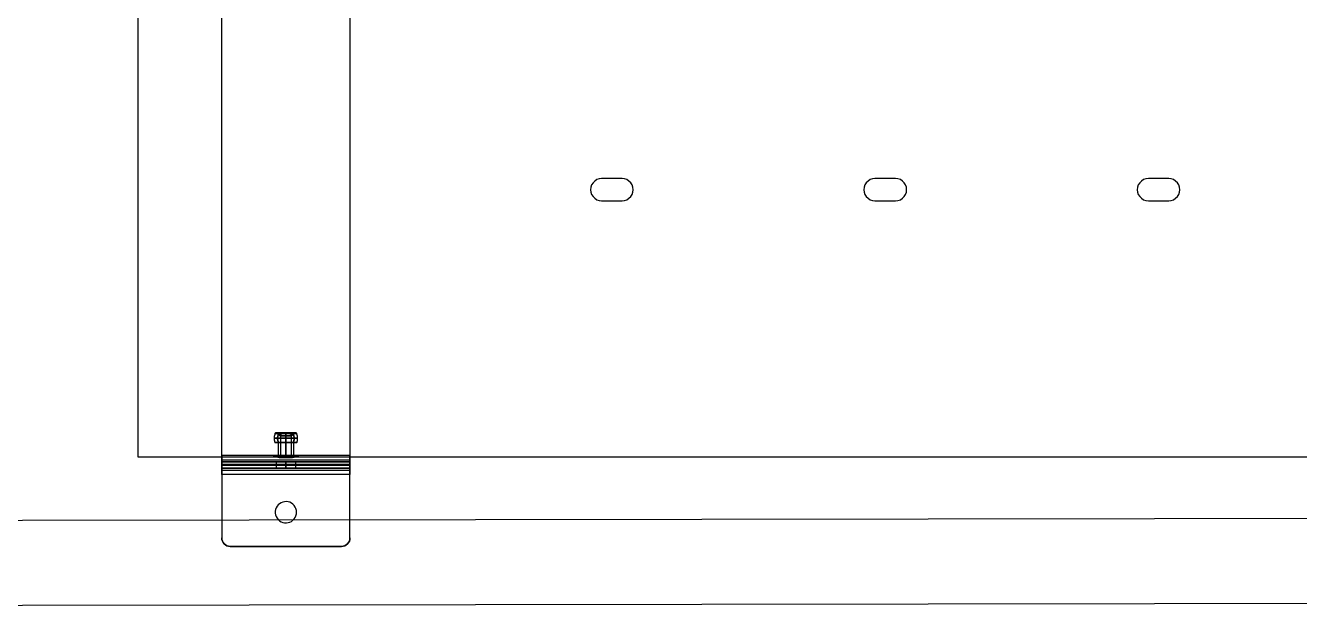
# Model space of a CAD drawing. Header units: millimetres. Extents: x 151130 to 215929, y 2134 to 34533.
# Drawn here: x 153739.4 to 154037.4, y 32322.3 to 32458.7 of the extents above; entities that cross this region are included whole.
import ezdxf

# ---------------------------------------------------------------- set-up
doc = ezdxf.new("R2010")
doc.units = ezdxf.units.MM
doc.layers.add('MUEBLES', color=8, linetype='Continuous')
doc.layers.add('OH!-Furniture', color=7, linetype='Continuous')

# ---------------------------------------------------------------- blocks, each defined once
blk = doc.blocks.new('GANCHO C DOBLE-flat-4')
at = {"layer": 'OH!-Furniture', "color": 2, "flags": 128}
for points in [[(-96.05, 482.1), (-96.05, 726.5), (-66.06, 726.5), (-66.06, 482.1), (-96.05, 482.1)], [(-66.06, 482.1), (-96.05, 482.1), (-96.05, 726.5), (-66.06, 726.5)], [(-83.54, 487.26), (-83.53, 487.27), (-83.52, 487.29), (-83.51, 487.3), (-83.5, 487.32), (-83.49, 487.33), (-83.47, 487.35), (-83.46, 487.36), (-83.44, 487.37), (-83.42, 487.38), (-83.41, 487.38), (-83.39, 487.39), (-83.37, 487.4), (-83.35, 487.4), (-83.33, 487.4), (-83.31, 487.4), (-83.29, 487.4), (-83.27, 487.4), (-83.25, 487.39), (-83.24, 487.39), (-83.22, 487.38), (-83.2, 487.37), (-83.18, 487.36), (-83.17, 487.35), (-83.15, 487.34), (-83.14, 487.33), (-83.13, 487.31), (-83.14, 487.33), (-83.15, 487.34), (-83.17, 487.35), (-83.18, 487.36), (-83.2, 487.37), (-83.22, 487.38), (-83.24, 487.39), (-83.25, 487.39), (-83.27, 487.4), (-83.29, 487.4), (-83.31, 487.4), (-83.33, 487.4), (-83.35, 487.4), (-83.37, 487.4), (-83.39, 487.39), (-83.41, 487.38), (-83.42, 487.38), (-83.44, 487.37), (-83.46, 487.36), (-83.47, 487.35), (-83.49, 487.33), (-83.5, 487.32), (-83.51, 487.3), (-83.52, 487.29), (-83.53, 487.27)], [(-82.71, 485.11), (-82.74, 485.16), (-82.76, 485.2), (-82.79, 485.25), (-82.81, 485.3), (-82.83, 485.35), (-82.85, 485.39), (-82.87, 485.44), (-82.89, 485.49), (-82.9, 485.54), (-82.92, 485.6), (-82.93, 485.65), (-82.94, 485.7), (-82.95, 485.75), (-82.96, 485.8), (-82.97, 485.85), (-82.98, 485.91), (-82.98, 485.96), (-82.98, 486.01), (-82.99, 486.06), (-82.99, 486.12), (-82.98, 486.17), (-82.98, 486.22), (-82.98, 486.28), (-82.97, 486.33), (-82.97, 486.38), (-82.96, 486.43), (-82.95, 486.49), (-82.94, 486.54), (-82.93, 486.59), (-82.91, 486.64), (-82.9, 486.69), (-82.88, 486.74), (-82.86, 486.79), (-82.84, 486.84), (-82.82, 486.89), (-82.8, 486.94), (-82.78, 486.98), (-82.75, 487.03), (-82.73, 487.08), (-82.7, 487.12), (-82.67, 487.17), (-82.64, 487.21), (-82.61, 487.26), (-82.64, 487.21), (-82.67, 487.17), (-82.7, 487.12), (-82.73, 487.08), (-82.75, 487.03), (-82.78, 486.98), (-82.8, 486.94), (-82.82, 486.89), (-82.84, 486.84), (-82.86, 486.79), (-82.88, 486.74), (-82.9, 486.69), (-82.91, 486.64), (-82.93, 486.59), (-82.94, 486.54), (-82.95, 486.49), (-82.96, 486.43), (-82.97, 486.38), (-82.97, 486.33), (-82.98, 486.28), (-82.98, 486.22), (-82.98, 486.17), (-82.99, 486.12), (-82.99, 486.06), (-82.98, 486.01), (-82.98, 485.96), (-82.98, 485.91), (-82.97, 485.85), (-82.96, 485.8), (-82.95, 485.75), (-82.94, 485.7), (-82.93, 485.65), (-82.92, 485.6), (-82.9, 485.54), (-82.89, 485.49), (-82.87, 485.44), (-82.85, 485.39), (-82.83, 485.35), (-82.81, 485.3), (-82.79, 485.25), (-82.76, 485.2), (-82.74, 485.16)], [(-81.04, 487.31), (-81.04, 487.24), (-81.04, 487.16), (-81.04, 487.08), (-81.04, 487.01), (-81.04, 486.95), (-81.04, 486.88), (-81.04, 486.82), (-81.04, 486.76), (-81.04, 486.71), (-81.04, 486.66), (-81.04, 486.71), (-81.04, 486.76), (-81.04, 486.82), (-81.04, 486.88), (-81.04, 486.95), (-81.04, 487.01), (-81.04, 487.08), (-81.04, 487.16), (-81.04, 487.24)], [(-81.04, 481.59), (-81.04, 486.66)], [(-79.47, 487.26), (-79.44, 487.21), (-79.41, 487.17), (-79.39, 487.12), (-79.36, 487.08), (-79.33, 487.03), (-79.31, 486.98), (-79.29, 486.94), (-79.26, 486.89), (-79.24, 486.84), (-79.22, 486.79), (-79.21, 486.74), (-79.19, 486.69), (-79.17, 486.64), (-79.16, 486.59), (-79.15, 486.54), (-79.14, 486.49), (-79.13, 486.43), (-79.12, 486.38), (-79.11, 486.33), (-79.11, 486.28), (-79.1, 486.22), (-79.1, 486.17), (-79.1, 486.12), (-79.1, 486.06), (-79.1, 486.01), (-79.11, 485.96), (-79.11, 485.91), (-79.12, 485.85), (-79.13, 485.8), (-79.13, 485.75), (-79.14, 485.7), (-79.16, 485.65), (-79.17, 485.6), (-79.18, 485.54), (-79.2, 485.49), (-79.22, 485.44), (-79.24, 485.39), (-79.26, 485.35), (-79.28, 485.3), (-79.3, 485.25), (-79.33, 485.2), (-79.35, 485.16), (-79.38, 485.11), (-79.35, 485.16), (-79.33, 485.2), (-79.3, 485.25), (-79.28, 485.3), (-79.26, 485.35), (-79.24, 485.39), (-79.22, 485.44), (-79.2, 485.49), (-79.18, 485.54), (-79.17, 485.6), (-79.16, 485.65), (-79.14, 485.7), (-79.13, 485.75), (-79.13, 485.8), (-79.12, 485.85), (-79.11, 485.91), (-79.11, 485.96), (-79.1, 486.01), (-79.1, 486.06), (-79.1, 486.12), (-79.1, 486.17), (-79.1, 486.22), (-79.11, 486.28), (-79.11, 486.33), (-79.12, 486.38), (-79.13, 486.43), (-79.14, 486.49), (-79.15, 486.54), (-79.16, 486.59), (-79.17, 486.64), (-79.19, 486.69), (-79.21, 486.74), (-79.22, 486.79), (-79.24, 486.84), (-79.26, 486.89), (-79.29, 486.94), (-79.31, 486.98), (-79.33, 487.03), (-79.36, 487.08), (-79.39, 487.12), (-79.41, 487.17), (-79.44, 487.21)], [(-78.96, 487.31), (-78.95, 487.33), (-78.93, 487.34), (-78.92, 487.35), (-78.9, 487.36), (-78.89, 487.37), (-78.87, 487.38), (-78.85, 487.39), (-78.83, 487.39), (-78.81, 487.4), (-78.79, 487.4), (-78.78, 487.4), (-78.76, 487.4), (-78.74, 487.4), (-78.72, 487.4), (-78.7, 487.39), (-78.68, 487.38), (-78.66, 487.38), (-78.65, 487.37), (-78.63, 487.36), (-78.62, 487.35), (-78.6, 487.33), (-78.59, 487.32), (-78.58, 487.3), (-78.56, 487.29), (-78.55, 487.27), (-78.55, 487.26), (-78.55, 487.27), (-78.56, 487.29), (-78.58, 487.3), (-78.59, 487.32), (-78.6, 487.33), (-78.62, 487.35), (-78.63, 487.36), (-78.65, 487.37), (-78.66, 487.38), (-78.68, 487.38), (-78.7, 487.39), (-78.72, 487.4), (-78.74, 487.4), (-78.76, 487.4), (-78.78, 487.4), (-78.79, 487.4), (-78.81, 487.4), (-78.83, 487.39), (-78.85, 487.39), (-78.87, 487.38), (-78.89, 487.37), (-78.9, 487.36), (-78.92, 487.35), (-78.93, 487.34), (-78.95, 487.33)], [(-66.06, 480.6), (-96.05, 480.6)], [(-81.04, 482.03), (-81.04, 482.11)], [(-81.04, 479.1), (-81.04, 480.6)], [(-66.06, 479.1), (-96.05, 479.1)], [(-78.8, 479.1), (-78.91, 479.1), (-79.24, 479.1), (-79.74, 479.1), (-80.35, 479.1), (-81.04, 479.1), (-81.76, 479.1), (-82.37, 479.1), (-82.87, 479.1), (-83.21, 479.1), (-83.32, 479.1), (-83.21, 479.1), (-82.87, 479.1), (-82.37, 479.1), (-81.76, 479.1), (-81.04, 479.1), (-80.35, 479.1), (-79.74, 479.1), (-79.24, 479.1), (-78.91, 479.1), (-78.8, 479.1)], [(-78.55, 468.81), (-78.57, 469.23), (-78.69, 469.65), (-78.85, 470.03), (-79.1, 470.39), (-79.41, 470.7), (-79.74, 470.95), (-80.1, 471.14), (-80.52, 471.25), (-80.93, 471.31), (-81.35, 471.28), (-81.76, 471.2), (-82.18, 471.03), (-82.54, 470.81), (-82.85, 470.53), (-83.12, 470.2), (-83.32, 469.84), (-83.46, 469.45), (-83.54, 469.04), (-83.54, 468.59), (-83.46, 468.18), (-83.32, 467.79), (-83.12, 467.43), (-82.85, 467.09), (-82.54, 466.82), (-82.18, 466.59), (-81.76, 466.43), (-81.35, 466.34), (-80.93, 466.32), (-80.52, 466.37), (-80.1, 466.48), (-79.74, 466.68), (-79.41, 466.93), (-79.1, 467.23), (-78.85, 467.59), (-78.69, 467.98), (-78.57, 468.4), (-78.55, 468.81)], [(-78.55, 468.81), (-78.57, 469.23), (-78.69, 469.65), (-78.85, 470.03), (-79.1, 470.39), (-79.41, 470.7), (-79.74, 470.95), (-80.1, 471.14), (-80.52, 471.25), (-80.93, 471.31), (-81.35, 471.28), (-81.76, 471.2), (-82.18, 471.03), (-82.54, 470.81), (-82.85, 470.53), (-83.12, 470.2), (-83.32, 469.84), (-83.46, 469.45), (-83.54, 469.04), (-83.54, 468.59), (-83.46, 468.18), (-83.32, 467.79), (-83.12, 467.43), (-82.85, 467.09), (-82.54, 466.82), (-82.18, 466.59), (-81.76, 466.43), (-81.35, 466.34), (-80.93, 466.32), (-80.52, 466.37), (-80.1, 466.48), (-79.74, 466.68), (-79.41, 466.93), (-79.1, 467.23), (-78.85, 467.59), (-78.69, 467.98), (-78.57, 468.4), (-78.55, 468.81)], [(-94.05, 460.82), (-94.44, 460.85), (-94.83, 460.96), (-95.16, 461.16), (-95.47, 461.41), (-95.72, 461.71), (-95.91, 462.05), (-96.02, 462.43), (-96.05, 462.82), (-96.02, 462.43), (-95.91, 462.05), (-95.72, 461.71), (-95.47, 461.41), (-95.16, 461.16), (-94.83, 460.96), (-94.44, 460.85)], [(-66.06, 462.82), (-66.09, 462.43), (-66.2, 462.05), (-66.4, 461.71), (-66.65, 461.41), (-66.95, 461.16), (-67.28, 460.96), (-67.67, 460.85), (-68.06, 460.82), (-67.67, 460.85), (-67.28, 460.96), (-66.95, 461.16), (-66.65, 461.41), (-66.4, 461.71), (-66.2, 462.05), (-66.09, 462.43)], [(-94.05, 460.8), (-68.06, 460.8)]]:
    blk.add_lwpolyline(points, close=True, dxfattribs=at)
for points in [[(-78.3, 486.11), (-78.3, 486.11), (-78.32, 486.11), (-78.33, 486.11), (-78.35, 486.11), (-78.38, 486.11), (-78.4, 486.11), (-78.44, 486.11), (-78.47, 486.11), (-78.52, 486.11), (-78.56, 486.11), (-78.61, 486.11), (-78.66, 486.11), (-78.72, 486.11), (-78.78, 486.11), (-78.85, 486.11), (-78.91, 486.11), (-78.99, 486.11), (-79.06, 486.11), (-79.14, 486.11), (-79.22, 486.11), (-79.31, 486.11), (-79.39, 486.11), (-79.48, 486.11), (-79.57, 486.11), (-79.67, 486.11), (-79.77, 486.11), (-79.87, 486.11), (-79.97, 486.11), (-80.07, 486.11), (-80.17, 486.11), (-80.28, 486.11), (-80.39, 486.11), (-80.49, 486.11), (-80.6, 486.11), (-80.71, 486.11), (-80.82, 486.11), (-80.93, 486.11), (-81.04, 486.11), (-81.04, 486.22), (-81.04, 486.32), (-81.04, 486.43), (-81.04, 486.54), (-81.04, 486.64), (-81.04, 486.75), (-81.04, 486.85), (-81.04, 486.96), (-81.04, 487.06), (-81.04, 487.16), (-81.04, 487.26), (-81.04, 487.16), (-81.04, 487.06), (-81.04, 486.96), (-81.04, 486.85), (-81.04, 486.75), (-81.04, 486.64), (-81.04, 486.54), (-81.04, 486.43), (-81.04, 486.32), (-81.04, 486.22), (-81.04, 486.11), (-81.15, 486.11), (-81.26, 486.11), (-81.37, 486.11), (-81.48, 486.11), (-81.59, 486.11), (-81.7, 486.11), (-81.81, 486.11), (-81.91, 486.11), (-82.02, 486.11), (-82.12, 486.11), (-82.22, 486.11), (-82.32, 486.11), (-82.42, 486.11), (-82.51, 486.11), (-82.6, 486.11), (-82.69, 486.11), (-82.78, 486.11), (-82.87, 486.11), (-82.95, 486.11), (-83.03, 486.11), (-83.1, 486.11), (-83.17, 486.11), (-83.24, 486.11), (-83.31, 486.11), (-83.37, 486.11), (-83.42, 486.11), (-83.48, 486.11), (-83.53, 486.11), (-83.57, 486.11), (-83.61, 486.11), (-83.65, 486.11), (-83.68, 486.11), (-83.71, 486.11), (-83.74, 486.11), (-83.76, 486.11), (-83.77, 486.11), (-83.78, 486.11), (-83.79, 486.11), (-83.79, 486.11)], [(-83.54, 487.26), (-83.57, 487.2), (-83.59, 487.14), (-83.61, 487.08), (-83.64, 487.02), (-83.66, 486.96), (-83.67, 486.9), (-83.69, 486.84), (-83.71, 486.78), (-83.72, 486.72), (-83.74, 486.66), (-83.75, 486.6), (-83.76, 486.53), (-83.77, 486.47), (-83.77, 486.41), (-83.78, 486.35), (-83.79, 486.28), (-83.79, 486.22), (-83.79, 486.16), (-83.79, 486.09), (-83.79, 486.03), (-83.79, 485.97), (-83.78, 485.91), (-83.78, 485.84), (-83.77, 485.78), (-83.76, 485.72), (-83.75, 485.66), (-83.74, 485.59), (-83.73, 485.53), (-83.72, 485.47), (-83.7, 485.41), (-83.68, 485.35), (-83.67, 485.29), (-83.65, 485.23), (-83.63, 485.17), (-83.6, 485.11)], [(-83.79, 486.11), (-83.78, 486.11), (-83.77, 486.11), (-83.76, 486.11), (-83.74, 486.11), (-83.71, 486.11), (-83.68, 486.11), (-83.65, 486.11), (-83.61, 486.11), (-83.57, 486.11), (-83.53, 486.11), (-83.48, 486.11), (-83.42, 486.11), (-83.37, 486.11), (-83.31, 486.11), (-83.24, 486.11), (-83.17, 486.11), (-83.1, 486.11), (-83.03, 486.11), (-82.95, 486.11), (-82.87, 486.11), (-82.78, 486.11), (-82.69, 486.11), (-82.6, 486.11), (-82.51, 486.11), (-82.42, 486.11), (-82.32, 486.11), (-82.22, 486.11), (-82.12, 486.11), (-82.02, 486.11), (-81.91, 486.11), (-81.81, 486.11), (-81.7, 486.11), (-81.59, 486.11), (-81.48, 486.11), (-81.37, 486.11), (-81.26, 486.11), (-81.15, 486.11), (-81.04, 486.11), (-81.04, 486), (-81.04, 485.88), (-81.04, 485.77), (-81.04, 485.66), (-81.04, 485.55), (-81.04, 485.43), (-81.04, 485.32), (-81.04, 485.22), (-81.04, 485.11), (-81.04, 482.11), (-81.04, 485.11)], [(-83.6, 485.11), (-83.59, 485.11), (-83.58, 485.11), (-83.57, 485.11), (-83.55, 485.11), (-83.52, 485.11), (-83.5, 485.11), (-83.46, 485.11), (-83.43, 485.11), (-83.39, 485.11), (-83.34, 485.11), (-83.3, 485.11), (-83.24, 485.11), (-83.19, 485.11), (-83.13, 485.11), (-83.06, 485.11), (-83, 485.11), (-82.93, 485.11), (-82.85, 485.11), (-82.78, 485.11), (-82.7, 485.11), (-82.62, 485.11), (-82.53, 485.11), (-82.44, 485.11), (-82.35, 485.11), (-82.26, 485.11), (-82.17, 485.11), (-82.07, 485.11), (-81.97, 485.11), (-81.87, 485.11), (-81.77, 485.11), (-81.67, 485.11), (-81.57, 485.11), (-81.46, 485.11), (-81.36, 485.11), (-81.26, 485.11), (-81.15, 485.11), (-81.04, 485.11), (-80.94, 485.11), (-80.83, 485.11), (-80.73, 485.11), (-80.62, 485.11), (-80.52, 485.11), (-80.42, 485.11), (-80.31, 485.11), (-80.21, 485.11), (-80.11, 485.11), (-80.02, 485.11), (-79.92, 485.11), (-79.83, 485.11), (-79.73, 485.11), (-79.64, 485.11), (-79.56, 485.11), (-79.47, 485.11), (-79.39, 485.11), (-79.31, 485.11), (-79.23, 485.11), (-79.16, 485.11), (-79.09, 485.11), (-79.02, 485.11), (-78.96, 485.11), (-78.9, 485.11), (-78.84, 485.11), (-78.79, 485.11), (-78.74, 485.11), (-78.7, 485.11), (-78.66, 485.11), (-78.62, 485.11), (-78.59, 485.11), (-78.56, 485.11), (-78.54, 485.11), (-78.52, 485.11), (-78.5, 485.11), (-78.49, 485.11), (-78.49, 485.11), (-78.48, 485.11), (-78.46, 485.17), (-78.44, 485.23), (-78.42, 485.29), (-78.4, 485.35), (-78.39, 485.41), (-78.37, 485.47), (-78.36, 485.53), (-78.34, 485.59), (-78.33, 485.66), (-78.32, 485.72), (-78.31, 485.78), (-78.31, 485.84), (-78.3, 485.91), (-78.3, 485.97), (-78.3, 486.03), (-78.3, 486.09), (-78.3, 486.16), (-78.3, 486.22), (-78.3, 486.28), (-78.31, 486.35), (-78.31, 486.41), (-78.32, 486.47), (-78.33, 486.53), (-78.34, 486.6), (-78.35, 486.66), (-78.36, 486.72), (-78.38, 486.78), (-78.39, 486.84), (-78.41, 486.9), (-78.43, 486.96), (-78.45, 487.02), (-78.47, 487.08), (-78.5, 487.14), (-78.52, 487.2), (-78.55, 487.26)], [(-83.54, 487.26), (-83.53, 487.26), (-83.52, 487.26), (-83.51, 487.26), (-83.49, 487.26), (-83.46, 487.26), (-83.43, 487.26), (-83.4, 487.26), (-83.36, 487.26), (-83.32, 487.26), (-83.27, 487.26), (-83.22, 487.26), (-83.17, 487.26), (-83.11, 487.26), (-83.05, 487.26), (-82.99, 487.26), (-82.92, 487.26), (-82.85, 487.26), (-82.77, 487.26), (-82.69, 487.26), (-82.61, 487.26), (-82.53, 487.26), (-82.44, 487.26), (-82.35, 487.26), (-82.26, 487.26), (-82.17, 487.26), (-82.07, 487.26), (-81.97, 487.26), (-81.88, 487.26), (-81.78, 487.26), (-81.67, 487.26), (-81.57, 487.26), (-81.47, 487.26), (-81.36, 487.26), (-81.26, 487.26), (-81.15, 487.26), (-81.04, 487.26), (-80.94, 487.26), (-80.83, 487.26), (-80.73, 487.26), (-80.62, 487.26), (-80.52, 487.26), (-80.41, 487.26), (-80.31, 487.26), (-80.21, 487.26), (-80.11, 487.26), (-80.01, 487.26), (-79.92, 487.26), (-79.83, 487.26), (-79.73, 487.26), (-79.64, 487.26), (-79.56, 487.26), (-79.47, 487.26), (-79.39, 487.26), (-79.32, 487.26), (-79.24, 487.26), (-79.17, 487.26), (-79.1, 487.26), (-79.04, 487.26), (-78.97, 487.26), (-78.92, 487.26), (-78.86, 487.26), (-78.81, 487.26), (-78.77, 487.26), (-78.73, 487.26), (-78.69, 487.26), (-78.65, 487.26), (-78.63, 487.26), (-78.6, 487.26), (-78.58, 487.26), (-78.57, 487.26), (-78.55, 487.26), (-78.55, 487.26), (-78.55, 487.26), (-78.55, 487.26), (-78.55, 487.26), (-78.57, 487.26), (-78.58, 487.26), (-78.6, 487.26), (-78.63, 487.26), (-78.65, 487.26), (-78.69, 487.26), (-78.73, 487.26), (-78.77, 487.26), (-78.81, 487.26), (-78.86, 487.26), (-78.92, 487.26), (-78.97, 487.26), (-79.04, 487.26), (-79.1, 487.26), (-79.17, 487.26), (-79.24, 487.26), (-79.32, 487.26), (-79.39, 487.26), (-79.47, 487.26), (-79.56, 487.26), (-79.64, 487.26), (-79.73, 487.26), (-79.83, 487.26), (-79.92, 487.26), (-80.01, 487.26), (-80.11, 487.26), (-80.21, 487.26), (-80.31, 487.26), (-80.41, 487.26), (-80.52, 487.26), (-80.62, 487.26), (-80.73, 487.26), (-80.83, 487.26), (-80.94, 487.26), (-81.04, 487.26), (-81.15, 487.26), (-81.26, 487.26), (-81.36, 487.26), (-81.47, 487.26), (-81.57, 487.26), (-81.67, 487.26), (-81.78, 487.26), (-81.88, 487.26), (-81.97, 487.26), (-82.07, 487.26), (-82.17, 487.26), (-82.26, 487.26), (-82.35, 487.26), (-82.44, 487.26), (-82.53, 487.26), (-82.61, 487.26), (-82.69, 487.26), (-82.77, 487.26), (-82.85, 487.26), (-82.92, 487.26), (-82.99, 487.26), (-83.05, 487.26), (-83.11, 487.26), (-83.17, 487.26), (-83.22, 487.26), (-83.27, 487.26), (-83.32, 487.26), (-83.36, 487.26), (-83.4, 487.26), (-83.43, 487.26), (-83.46, 487.26), (-83.49, 487.26), (-83.51, 487.26), (-83.52, 487.26), (-83.53, 487.26), (-83.54, 487.26), (-83.54, 487.26)], [(-78.74, 487.4), (-78.75, 487.4), (-78.76, 487.4), (-78.77, 487.4), (-78.79, 487.4), (-78.82, 487.4), (-78.84, 487.4), (-78.88, 487.4), (-78.91, 487.4), (-78.95, 487.4), (-79, 487.4), (-79.05, 487.4), (-79.1, 487.4), (-79.15, 487.4), (-79.21, 487.4), (-79.28, 487.4), (-79.34, 487.4), (-79.41, 487.4), (-79.49, 487.4), (-79.56, 487.4), (-79.64, 487.4), (-79.72, 487.4), (-79.8, 487.4), (-79.89, 487.4), (-79.98, 487.4), (-80.07, 487.4), (-80.16, 487.4), (-80.25, 487.4), (-80.35, 487.4), (-80.45, 487.4), (-80.54, 487.4), (-80.64, 487.4), (-80.74, 487.4), (-80.84, 487.4), (-80.94, 487.4), (-81.04, 487.4), (-81.14, 487.4), (-81.24, 487.4), (-81.34, 487.4), (-81.44, 487.4), (-81.54, 487.4), (-81.64, 487.4), (-81.74, 487.4), (-81.83, 487.4), (-81.93, 487.4), (-82.02, 487.4), (-82.11, 487.4), (-82.2, 487.4), (-82.28, 487.4), (-82.37, 487.4), (-82.45, 487.4), (-82.53, 487.4), (-82.6, 487.4), (-82.67, 487.4), (-82.74, 487.4), (-82.81, 487.4), (-82.87, 487.4), (-82.93, 487.4), (-82.99, 487.4), (-83.04, 487.4), (-83.09, 487.4), (-83.13, 487.4), (-83.17, 487.4), (-83.21, 487.4), (-83.24, 487.4), (-83.27, 487.4), (-83.3, 487.4), (-83.31, 487.4), (-83.33, 487.4), (-83.34, 487.4), (-83.35, 487.4), (-83.35, 487.4), (-83.35, 487.4), (-83.34, 487.4), (-83.33, 487.4), (-83.31, 487.4), (-83.3, 487.4), (-83.27, 487.4), (-83.24, 487.4), (-83.21, 487.4), (-83.17, 487.4), (-83.13, 487.4), (-83.09, 487.4), (-83.04, 487.4), (-82.99, 487.4), (-82.93, 487.4), (-82.87, 487.4), (-82.81, 487.4), (-82.74, 487.4), (-82.67, 487.4), (-82.6, 487.4), (-82.53, 487.4), (-82.45, 487.4), (-82.37, 487.4), (-82.28, 487.4), (-82.2, 487.4), (-82.11, 487.4), (-82.02, 487.4), (-81.93, 487.4), (-81.83, 487.4), (-81.74, 487.4), (-81.64, 487.4), (-81.54, 487.4), (-81.44, 487.4), (-81.34, 487.4), (-81.24, 487.4), (-81.14, 487.4), (-81.04, 487.4), (-80.94, 487.4), (-80.84, 487.4), (-80.74, 487.4), (-80.64, 487.4), (-80.54, 487.4), (-80.45, 487.4), (-80.35, 487.4), (-80.25, 487.4), (-80.16, 487.4), (-80.07, 487.4), (-79.98, 487.4), (-79.89, 487.4), (-79.8, 487.4), (-79.72, 487.4), (-79.64, 487.4), (-79.56, 487.4), (-79.49, 487.4), (-79.41, 487.4), (-79.34, 487.4), (-79.28, 487.4), (-79.21, 487.4), (-79.15, 487.4), (-79.1, 487.4), (-79.05, 487.4), (-79, 487.4), (-78.95, 487.4), (-78.91, 487.4), (-78.88, 487.4), (-78.84, 487.4), (-78.82, 487.4), (-78.79, 487.4), (-78.77, 487.4), (-78.76, 487.4), (-78.75, 487.4), (-78.74, 487.4), (-78.74, 487.4)], [(-78.96, 487.31), (-78.96, 487.31), (-78.97, 487.31), (-78.98, 487.31), (-79, 487.31), (-79.02, 487.31), (-79.04, 487.31), (-79.07, 487.31), (-79.1, 487.31), (-79.14, 487.31), (-79.18, 487.31), (-79.22, 487.31), (-79.27, 487.31), (-79.33, 487.31), (-79.38, 487.31), (-79.44, 487.31), (-79.5, 487.31), (-79.57, 487.31), (-79.64, 487.31), (-79.71, 487.31), (-79.79, 487.31), (-79.87, 487.31), (-79.95, 487.31), (-80.03, 487.31), (-80.12, 487.31), (-80.2, 487.31), (-80.29, 487.31), (-80.38, 487.31), (-80.47, 487.31), (-80.57, 487.31), (-80.66, 487.31), (-80.76, 487.31), (-80.85, 487.31), (-80.95, 487.31), (-81.04, 487.31), (-81.14, 487.31), (-81.24, 487.31), (-81.33, 487.31), (-81.43, 487.31), (-81.52, 487.31), (-81.61, 487.31), (-81.71, 487.31), (-81.8, 487.31), (-81.88, 487.31), (-81.97, 487.31), (-82.06, 487.31), (-82.14, 487.31), (-82.22, 487.31), (-82.3, 487.31), (-82.37, 487.31), (-82.45, 487.31), (-82.52, 487.31), (-82.58, 487.31), (-82.65, 487.31), (-82.7, 487.31), (-82.76, 487.31), (-82.81, 487.31), (-82.86, 487.31), (-82.91, 487.31), (-82.95, 487.31), (-82.98, 487.31), (-83.02, 487.31), (-83.05, 487.31), (-83.07, 487.31), (-83.09, 487.31), (-83.11, 487.31), (-83.12, 487.31), (-83.12, 487.31), (-83.13, 487.31)], [(-83.12, 487.31), (-83.12, 487.31), (-83.11, 487.31), (-83.09, 487.31), (-83.07, 487.31), (-83.05, 487.31), (-83.02, 487.31), (-82.98, 487.31), (-82.95, 487.31), (-82.91, 487.31), (-82.86, 487.31), (-82.81, 487.31), (-82.76, 487.31), (-82.7, 487.31), (-82.65, 487.31), (-82.58, 487.31), (-82.52, 487.31), (-82.45, 487.31), (-82.37, 487.31), (-82.3, 487.31), (-82.22, 487.31), (-82.14, 487.31), (-82.06, 487.31), (-81.97, 487.31), (-81.88, 487.31), (-81.8, 487.31), (-81.71, 487.31), (-81.61, 487.31), (-81.52, 487.31), (-81.43, 487.31), (-81.33, 487.31), (-81.24, 487.31), (-81.14, 487.31), (-81.04, 487.31), (-80.95, 487.31), (-80.85, 487.31), (-80.76, 487.31), (-80.66, 487.31), (-80.57, 487.31), (-80.47, 487.31), (-80.38, 487.31), (-80.29, 487.31), (-80.2, 487.31), (-80.12, 487.31), (-80.03, 487.31), (-79.95, 487.31), (-79.87, 487.31), (-79.79, 487.31), (-79.71, 487.31), (-79.64, 487.31), (-79.57, 487.31), (-79.5, 487.31), (-79.44, 487.31), (-79.38, 487.31), (-79.33, 487.31), (-79.27, 487.31), (-79.22, 487.31), (-79.18, 487.31), (-79.14, 487.31), (-79.1, 487.31), (-79.07, 487.31), (-79.04, 487.31), (-79.02, 487.31), (-79, 487.31), (-78.98, 487.31), (-78.97, 487.31), (-78.96, 487.31), (-78.96, 487.31), (-79, 487.27), (-79.05, 487.22), (-79.09, 487.18), (-79.13, 487.13), (-79.18, 487.09), (-79.23, 487.05), (-79.27, 487.01), (-79.32, 486.97), (-79.37, 486.93), (-79.42, 486.89), (-79.47, 486.85), (-79.52, 486.82), (-79.58, 486.78), (-79.63, 486.75), (-79.68, 486.72), (-79.74, 486.69), (-79.79, 486.66)], [(-83.12, 487.31), (-83.08, 487.27), (-83.04, 487.22), (-83, 487.18), (-82.95, 487.13), (-82.91, 487.09), (-82.86, 487.05), (-82.81, 487.01), (-82.76, 486.97), (-82.72, 486.93), (-82.67, 486.89), (-82.61, 486.85), (-82.56, 486.82), (-82.51, 486.78), (-82.46, 486.75), (-82.4, 486.72), (-82.35, 486.69), (-82.29, 486.66)], [(-82.78, 487.32), (-82.74, 487.27), (-82.69, 487.23), (-82.65, 487.2), (-82.6, 487.16), (-82.56, 487.12), (-82.51, 487.09), (-82.46, 487.05), (-82.41, 487.02), (-82.36, 486.99), (-82.31, 486.96), (-82.26, 486.93), (-82.21, 486.9), (-82.16, 486.87), (-82.1, 486.85), (-82.05, 486.82), (-81.99, 486.8), (-81.94, 486.78), (-81.88, 486.76), (-81.83, 486.74), (-81.77, 486.72), (-81.71, 486.7), (-81.66, 486.69), (-81.6, 486.67), (-81.54, 486.66)], [(-82.78, 487.32), (-82.74, 487.27), (-82.69, 487.23), (-82.65, 487.2), (-82.6, 487.16), (-82.56, 487.12), (-82.51, 487.09), (-82.46, 487.05), (-82.41, 487.02), (-82.36, 486.99), (-82.31, 486.96), (-82.26, 486.93), (-82.21, 486.9), (-82.16, 486.87), (-82.1, 486.85), (-82.05, 486.82), (-81.99, 486.8), (-81.94, 486.78), (-81.88, 486.76), (-81.83, 486.74), (-81.77, 486.72), (-81.71, 486.7), (-81.66, 486.69), (-81.6, 486.67), (-81.54, 486.66)], [(-82.29, 486.66), (-82.29, 486.66), (-82.28, 486.66), (-82.27, 486.66), (-82.26, 486.66), (-82.24, 486.66), (-82.21, 486.66), (-82.18, 486.66), (-82.15, 486.66), (-82.11, 486.66), (-82.07, 486.66), (-82.03, 486.66), (-81.98, 486.66), (-81.93, 486.66), (-81.87, 486.66), (-81.81, 486.66), (-81.75, 486.66), (-81.69, 486.66), (-81.62, 486.66), (-81.56, 486.66), (-81.49, 486.66), (-81.42, 486.66), (-81.34, 486.66), (-81.27, 486.66), (-81.19, 486.66), (-81.12, 486.66), (-81.04, 486.66), (-80.97, 486.66), (-80.89, 486.66), (-80.82, 486.66), (-80.74, 486.66), (-80.67, 486.66), (-80.6, 486.66), (-80.53, 486.66), (-80.46, 486.66), (-80.4, 486.66), (-80.33, 486.66), (-80.27, 486.66), (-80.22, 486.66), (-80.16, 486.66), (-80.11, 486.66), (-80.06, 486.66), (-80.02, 486.66), (-79.97, 486.66), (-79.94, 486.66), (-79.9, 486.66), (-79.88, 486.66), (-79.85, 486.66), (-79.83, 486.66), (-79.82, 486.66), (-79.8, 486.66), (-79.8, 486.66), (-79.79, 486.66), (-79.79, 481.59), (-79.8, 481.59), (-79.8, 481.59), (-79.82, 481.59), (-79.83, 481.59), (-79.85, 481.59), (-79.88, 481.59), (-79.9, 481.59), (-79.94, 481.59), (-79.97, 481.59), (-80.02, 481.59), (-80.06, 481.59), (-80.11, 481.59), (-80.16, 481.59), (-80.22, 481.59), (-80.27, 481.59), (-80.33, 481.59), (-80.4, 481.59), (-80.46, 481.59), (-80.53, 481.59), (-80.6, 481.59), (-80.67, 481.59), (-80.74, 481.59), (-80.82, 481.59), (-80.89, 481.59), (-80.97, 481.59), (-81.04, 481.59), (-81.12, 481.59), (-81.19, 481.59), (-81.27, 481.59), (-81.34, 481.59), (-81.42, 481.59), (-81.49, 481.59), (-81.56, 481.59), (-81.62, 481.59), (-81.69, 481.59), (-81.75, 481.59), (-81.81, 481.59), (-81.87, 481.59), (-81.93, 481.59), (-81.98, 481.59), (-82.03, 481.59), (-82.07, 481.59), (-82.11, 481.59), (-82.15, 481.59), (-82.18, 481.59), (-82.21, 481.59), (-82.24, 481.59), (-82.26, 481.59), (-82.27, 481.59), (-82.28, 481.59), (-82.29, 481.59)], [(-79.8, 486.66), (-79.8, 486.66), (-79.82, 486.66), (-79.83, 486.66), (-79.85, 486.66), (-79.88, 486.66), (-79.9, 486.66), (-79.94, 486.66), (-79.97, 486.66), (-80.02, 486.66), (-80.06, 486.66), (-80.11, 486.66), (-80.16, 486.66), (-80.22, 486.66), (-80.27, 486.66), (-80.33, 486.66), (-80.4, 486.66), (-80.46, 486.66), (-80.53, 486.66), (-80.6, 486.66), (-80.67, 486.66), (-80.74, 486.66), (-80.82, 486.66), (-80.89, 486.66), (-80.97, 486.66), (-81.04, 486.66), (-81.12, 486.66), (-81.19, 486.66), (-81.27, 486.66), (-81.34, 486.66), (-81.42, 486.66), (-81.49, 486.66), (-81.56, 486.66), (-81.62, 486.66), (-81.69, 486.66), (-81.75, 486.66), (-81.81, 486.66), (-81.87, 486.66), (-81.93, 486.66), (-81.98, 486.66), (-82.03, 486.66), (-82.07, 486.66), (-82.11, 486.66), (-82.15, 486.66), (-82.18, 486.66), (-82.21, 486.66), (-82.24, 486.66), (-82.26, 486.66), (-82.27, 486.66), (-82.28, 486.66), (-82.29, 486.66), (-82.29, 486.66), (-82.29, 481.59), (-82.29, 481.59), (-82.28, 481.59), (-82.27, 481.59), (-82.26, 481.59), (-82.24, 481.59), (-82.21, 481.59), (-82.18, 481.59), (-82.15, 481.59), (-82.11, 481.59), (-82.07, 481.59), (-82.03, 481.59), (-81.98, 481.59), (-81.93, 481.59), (-81.87, 481.59), (-81.81, 481.59), (-81.75, 481.59), (-81.69, 481.59), (-81.62, 481.59), (-81.56, 481.59), (-81.49, 481.59), (-81.42, 481.59), (-81.34, 481.59), (-81.27, 481.59), (-81.19, 481.59), (-81.12, 481.59), (-81.04, 481.59), (-80.97, 481.59), (-80.89, 481.59), (-80.82, 481.59), (-80.74, 481.59), (-80.67, 481.59), (-80.6, 481.59), (-80.53, 481.59), (-80.46, 481.59), (-80.4, 481.59), (-80.33, 481.59), (-80.27, 481.59), (-80.22, 481.59), (-80.16, 481.59), (-80.11, 481.59), (-80.06, 481.59), (-80.02, 481.59), (-79.97, 481.59), (-79.94, 481.59), (-79.9, 481.59), (-79.88, 481.59), (-79.85, 481.59), (-79.83, 481.59), (-79.82, 481.59), (-79.8, 481.59), (-79.8, 481.59), (-79.79, 481.59)], [(-81.04, 485.22), (-81.04, 485.32), (-81.04, 485.43), (-81.04, 485.55), (-81.04, 485.66), (-81.04, 485.77), (-81.04, 485.88), (-81.04, 486), (-81.04, 486.11), (-80.93, 486.11), (-80.82, 486.11), (-80.71, 486.11), (-80.6, 486.11), (-80.49, 486.11), (-80.39, 486.11), (-80.28, 486.11), (-80.17, 486.11), (-80.07, 486.11), (-79.97, 486.11), (-79.87, 486.11), (-79.77, 486.11), (-79.67, 486.11), (-79.57, 486.11), (-79.48, 486.11), (-79.39, 486.11), (-79.31, 486.11), (-79.22, 486.11), (-79.14, 486.11), (-79.06, 486.11), (-78.99, 486.11), (-78.91, 486.11), (-78.85, 486.11), (-78.78, 486.11), (-78.72, 486.11), (-78.66, 486.11), (-78.61, 486.11), (-78.56, 486.11), (-78.52, 486.11), (-78.47, 486.11), (-78.44, 486.11), (-78.4, 486.11), (-78.38, 486.11), (-78.35, 486.11), (-78.33, 486.11), (-78.32, 486.11), (-78.3, 486.11), (-78.3, 486.11), (-78.3, 486.11)], [(-80.55, 486.66), (-80.49, 486.67), (-80.43, 486.69), (-80.37, 486.7), (-80.32, 486.72), (-80.26, 486.74), (-80.2, 486.76), (-80.15, 486.78), (-80.09, 486.8), (-80.04, 486.82), (-79.98, 486.85), (-79.93, 486.87), (-79.88, 486.9), (-79.83, 486.93), (-79.78, 486.96), (-79.72, 486.99), (-79.67, 487.02), (-79.63, 487.05), (-79.58, 487.09), (-79.53, 487.12), (-79.48, 487.16), (-79.44, 487.2), (-79.39, 487.23), (-79.35, 487.27), (-79.31, 487.32)], [(-80.54, 486.66), (-80.49, 486.67), (-80.43, 486.69), (-80.37, 486.7), (-80.32, 486.72), (-80.26, 486.74), (-80.2, 486.76), (-80.15, 486.78), (-80.09, 486.8), (-80.04, 486.82), (-79.98, 486.85), (-79.93, 486.87), (-79.88, 486.9), (-79.83, 486.93), (-79.77, 486.96), (-79.72, 486.99), (-79.67, 487.02), (-79.63, 487.05), (-79.58, 487.09), (-79.53, 487.12), (-79.48, 487.16), (-79.44, 487.2), (-79.39, 487.23), (-79.35, 487.27), (-79.3, 487.32)], [(-78.48, 485.11), (-78.49, 485.11), (-78.49, 485.11), (-78.5, 485.11), (-78.52, 485.11), (-78.54, 485.11), (-78.56, 485.11), (-78.59, 485.11), (-78.62, 485.11), (-78.66, 485.11), (-78.7, 485.11), (-78.74, 485.11), (-78.79, 485.11), (-78.84, 485.11), (-78.9, 485.11), (-78.96, 485.11), (-79.02, 485.11), (-79.09, 485.11), (-79.16, 485.11), (-79.23, 485.11), (-79.31, 485.11), (-79.39, 485.11), (-79.47, 485.11), (-79.56, 485.11), (-79.64, 485.11), (-79.73, 485.11), (-79.83, 485.11), (-79.92, 485.11), (-80.02, 485.11), (-80.11, 485.11), (-80.21, 485.11), (-80.31, 485.11), (-80.42, 485.11), (-80.52, 485.11), (-80.62, 485.11), (-80.73, 485.11), (-80.83, 485.11), (-80.94, 485.11), (-81.04, 485.11), (-81.15, 485.11), (-81.26, 485.11), (-81.36, 485.11), (-81.46, 485.11), (-81.57, 485.11), (-81.67, 485.11), (-81.77, 485.11), (-81.87, 485.11), (-81.97, 485.11), (-82.07, 485.11), (-82.17, 485.11), (-82.26, 485.11), (-82.35, 485.11), (-82.44, 485.11), (-82.53, 485.11), (-82.62, 485.11), (-82.7, 485.11), (-82.78, 485.11), (-82.85, 485.11), (-82.93, 485.11), (-83, 485.11), (-83.06, 485.11), (-83.13, 485.11), (-83.19, 485.11), (-83.24, 485.11), (-83.3, 485.11), (-83.34, 485.11), (-83.39, 485.11), (-83.43, 485.11), (-83.46, 485.11), (-83.5, 485.11), (-83.52, 485.11), (-83.55, 485.11), (-83.57, 485.11), (-83.58, 485.11), (-83.59, 485.11), (-83.6, 485.11), (-83.6, 485.11)], [(-82.79, 482.11), (-82.78, 482.11), (-82.77, 482.11), (-82.76, 482.11), (-82.74, 482.11), (-82.71, 482.11), (-82.68, 482.11), (-82.65, 482.11), (-82.61, 482.11), (-82.57, 482.11), (-82.53, 482.11), (-82.48, 482.11), (-82.43, 482.11), (-82.37, 482.11), (-82.31, 482.11), (-82.25, 482.11), (-82.18, 482.11), (-82.11, 482.11), (-82.04, 482.11), (-81.97, 482.11), (-81.89, 482.11), (-81.81, 482.11), (-81.73, 482.11), (-81.65, 482.11), (-81.57, 482.11), (-81.48, 482.11), (-81.4, 482.11), (-81.31, 482.11), (-81.22, 482.11), (-81.13, 482.11), (-81.04, 482.11), (-80.96, 482.11), (-80.87, 482.11), (-80.78, 482.11), (-80.69, 482.11), (-80.61, 482.11), (-80.52, 482.11), (-80.44, 482.11), (-80.35, 482.11), (-80.27, 482.11), (-80.19, 482.11), (-80.12, 482.11), (-80.04, 482.11), (-79.97, 482.11), (-79.9, 482.11), (-79.84, 482.11), (-79.78, 482.11), (-79.72, 482.11), (-79.66, 482.11), (-79.61, 482.11), (-79.56, 482.11), (-79.51, 482.11), (-79.47, 482.11), (-79.44, 482.11), (-79.4, 482.11), (-79.38, 482.11), (-79.35, 482.11), (-79.33, 482.11), (-79.32, 482.11), (-79.3, 482.11), (-79.3, 482.11), (-79.29, 482.11), (-79.3, 482.11), (-79.3, 482.11), (-79.32, 482.11), (-79.33, 482.11), (-79.35, 482.11), (-79.38, 482.11), (-79.4, 482.11), (-79.44, 482.11), (-79.47, 482.11), (-79.51, 482.11), (-79.56, 482.11), (-79.61, 482.11), (-79.66, 482.11), (-79.72, 482.11), (-79.78, 482.11), (-79.84, 482.11), (-79.9, 482.11), (-79.97, 482.11), (-80.04, 482.11), (-80.12, 482.11), (-80.19, 482.11), (-80.27, 482.11), (-80.35, 482.11), (-80.44, 482.11), (-80.52, 482.11), (-80.61, 482.11), (-80.69, 482.11), (-80.78, 482.11), (-80.87, 482.11), (-80.96, 482.11), (-81.04, 482.11), (-81.13, 482.11), (-81.22, 482.11), (-81.31, 482.11), (-81.4, 482.11), (-81.48, 482.11), (-81.57, 482.11), (-81.65, 482.11), (-81.73, 482.11), (-81.81, 482.11), (-81.89, 482.11), (-81.97, 482.11), (-82.04, 482.11), (-82.11, 482.11), (-82.18, 482.11), (-82.25, 482.11), (-82.31, 482.11), (-82.37, 482.11), (-82.43, 482.11), (-82.48, 482.11), (-82.53, 482.11), (-82.57, 482.11), (-82.61, 482.11), (-82.65, 482.11), (-82.68, 482.11), (-82.71, 482.11), (-82.74, 482.11), (-82.76, 482.11), (-82.77, 482.11), (-82.78, 482.11), (-82.79, 482.11), (-82.79, 482.11), (-82.79, 485.11), (-82.79, 485.11), (-82.78, 485.11), (-82.77, 485.11), (-82.76, 485.11), (-82.74, 485.11), (-82.71, 485.11), (-82.68, 485.11), (-82.65, 485.11), (-82.61, 485.11), (-82.57, 485.11), (-82.53, 485.11), (-82.48, 485.11), (-82.43, 485.11), (-82.37, 485.11), (-82.31, 485.11), (-82.25, 485.11), (-82.18, 485.11), (-82.11, 485.11), (-82.04, 485.11), (-81.97, 485.11), (-81.89, 485.11), (-81.81, 485.11), (-81.73, 485.11), (-81.65, 485.11), (-81.57, 485.11), (-81.48, 485.11), (-81.4, 485.11), (-81.31, 485.11), (-81.22, 485.11), (-81.13, 485.11), (-81.04, 485.11), (-80.96, 485.11), (-80.87, 485.11), (-80.78, 485.11), (-80.69, 485.11), (-80.61, 485.11), (-80.52, 485.11), (-80.44, 485.11), (-80.35, 485.11), (-80.27, 485.11), (-80.19, 485.11), (-80.12, 485.11), (-80.04, 485.11), (-79.97, 485.11), (-79.9, 485.11), (-79.84, 485.11), (-79.78, 485.11), (-79.72, 485.11), (-79.66, 485.11), (-79.61, 485.11), (-79.56, 485.11), (-79.51, 485.11), (-79.47, 485.11), (-79.44, 485.11), (-79.4, 485.11), (-79.38, 485.11), (-79.35, 485.11), (-79.33, 485.11), (-79.32, 485.11), (-79.3, 485.11), (-79.3, 485.11), (-79.29, 485.11), (-79.3, 485.11), (-79.3, 485.11), (-79.32, 485.11), (-79.33, 485.11), (-79.35, 485.11), (-79.38, 485.11), (-79.4, 485.11), (-79.44, 485.11), (-79.47, 485.11), (-79.51, 485.11), (-79.56, 485.11), (-79.61, 485.11), (-79.66, 485.11), (-79.72, 485.11), (-79.78, 485.11), (-79.84, 485.11), (-79.9, 485.11), (-79.97, 485.11), (-80.04, 485.11), (-80.12, 485.11), (-80.19, 485.11), (-80.27, 485.11), (-80.35, 485.11), (-80.44, 485.11), (-80.52, 485.11), (-80.61, 485.11), (-80.69, 485.11), (-80.78, 485.11), (-80.87, 485.11), (-80.96, 485.11), (-81.04, 485.11), (-81.13, 485.11), (-81.22, 485.11), (-81.31, 485.11), (-81.4, 485.11), (-81.48, 485.11), (-81.57, 485.11), (-81.65, 485.11), (-81.73, 485.11), (-81.81, 485.11), (-81.89, 485.11), (-81.97, 485.11), (-82.04, 485.11), (-82.11, 485.11), (-82.18, 485.11), (-82.25, 485.11), (-82.31, 485.11), (-82.37, 485.11), (-82.43, 485.11), (-82.48, 485.11), (-82.53, 485.11), (-82.57, 485.11), (-82.61, 485.11), (-82.65, 485.11), (-82.68, 485.11), (-82.71, 485.11), (-82.74, 485.11), (-82.76, 485.11), (-82.77, 485.11), (-82.78, 485.11), (-82.79, 485.11)], [(-79.29, 485.11), (-79.29, 482.11)], [(-66.06, 462.82), (-66.06, 477.61), (-66.06, 478.38), (-66.06, 479.1), (-66.06, 479.74), (-66.06, 480.21), (-66.06, 480.52), (-66.06, 480.6), (-66.06, 480.71), (-66.06, 481.05), (-66.06, 481.55), (-66.06, 482.1), (-66.06, 481.32), (-66.06, 480.6), (-66.06, 479.99), (-66.06, 479.52), (-66.06, 479.22), (-66.06, 479.1), (-66.06, 478.99), (-66.06, 478.66), (-66.06, 478.19), (-66.06, 477.61), (-96.05, 477.61), (-96.05, 478.19), (-96.05, 478.66), (-96.05, 478.99), (-96.05, 479.1)], [(-96.05, 479.1), (-96.05, 479.22), (-96.05, 479.52), (-96.05, 479.99), (-96.05, 480.6), (-96.05, 481.32), (-96.05, 482.1), (-96.05, 481.55), (-96.05, 481.05), (-96.05, 480.71), (-96.05, 480.6), (-96.05, 480.52), (-96.05, 480.21), (-96.05, 479.74), (-96.05, 479.1), (-96.05, 478.38), (-96.05, 477.61), (-96.05, 462.82)], [(-96.05, 481.05), (-66.06, 481.05)], [(-66.06, 479.99), (-96.05, 479.99)], [(-78.05, 482.03), (-78.05, 482.03), (-78.05, 482.03), (-78.07, 482.03), (-78.08, 482.03), (-78.1, 482.03), (-78.12, 482.03), (-78.15, 482.03), (-78.19, 482.03), (-78.22, 482.03), (-78.26, 482.03), (-78.31, 482.03), (-78.36, 482.03), (-78.41, 482.03), (-78.47, 482.03), (-78.53, 482.03), (-78.59, 482.03), (-78.66, 482.03), (-78.73, 482.03), (-78.81, 482.03), (-78.88, 482.03), (-78.96, 482.03), (-79.05, 482.03), (-79.14, 482.03), (-79.23, 482.03), (-79.32, 482.03), (-79.41, 482.03), (-79.51, 482.03), (-79.61, 482.03), (-79.71, 482.03), (-79.82, 482.03), (-79.92, 482.03), (-80.03, 482.03), (-80.14, 482.03), (-80.25, 482.03), (-80.36, 482.03), (-80.47, 482.03), (-80.59, 482.03), (-80.7, 482.03), (-80.81, 482.03), (-80.93, 482.03), (-81.04, 482.03), (-81.16, 482.03), (-81.27, 482.03), (-81.39, 482.03), (-81.5, 482.03), (-81.61, 482.03), (-81.73, 482.03), (-81.84, 482.03), (-81.95, 482.03), (-82.06, 482.03), (-82.16, 482.03), (-82.27, 482.03), (-82.37, 482.03), (-82.48, 482.03), (-82.58, 482.03), (-82.67, 482.03), (-82.77, 482.03), (-82.86, 482.03), (-82.95, 482.03), (-83.04, 482.03), (-83.12, 482.03), (-83.2, 482.03), (-83.28, 482.03), (-83.36, 482.03), (-83.43, 482.03), (-83.5, 482.03), (-83.56, 482.03), (-83.62, 482.03), (-83.68, 482.03), (-83.73, 482.03), (-83.78, 482.03), (-83.82, 482.03), (-83.86, 482.03), (-83.9, 482.03), (-83.93, 482.03), (-83.96, 482.03), (-83.99, 482.03), (-84.01, 482.03), (-84.02, 482.03), (-84.03, 482.03), (-84.04, 482.03), (-84.04, 482.03), (-84.04, 482.11), (-84.04, 482.11), (-84.03, 482.11), (-84.02, 482.11), (-84.01, 482.11), (-83.99, 482.11), (-83.96, 482.11), (-83.93, 482.11), (-83.9, 482.11), (-83.86, 482.11), (-83.82, 482.11), (-83.78, 482.11), (-83.73, 482.11), (-83.68, 482.11), (-83.62, 482.11), (-83.56, 482.11), (-83.5, 482.11), (-83.43, 482.11), (-83.36, 482.11), (-83.28, 482.11), (-83.2, 482.11), (-83.12, 482.11), (-83.04, 482.11), (-82.95, 482.11), (-82.86, 482.11), (-82.77, 482.11), (-82.67, 482.11), (-82.58, 482.11), (-82.48, 482.11), (-82.37, 482.11), (-82.27, 482.11), (-82.16, 482.11), (-82.06, 482.11), (-81.95, 482.11), (-81.84, 482.11), (-81.73, 482.11), (-81.61, 482.11), (-81.5, 482.11), (-81.39, 482.11), (-81.27, 482.11), (-81.16, 482.11), (-81.04, 482.11), (-80.93, 482.11), (-80.81, 482.11), (-80.7, 482.11), (-80.59, 482.11), (-80.47, 482.11), (-80.36, 482.11), (-80.25, 482.11), (-80.14, 482.11), (-80.03, 482.11), (-79.92, 482.11), (-79.82, 482.11), (-79.71, 482.11), (-79.61, 482.11), (-79.51, 482.11), (-79.41, 482.11), (-79.32, 482.11), (-79.23, 482.11), (-79.14, 482.11), (-79.05, 482.11), (-78.96, 482.11), (-78.88, 482.11), (-78.81, 482.11), (-78.73, 482.11), (-78.66, 482.11), (-78.59, 482.11), (-78.53, 482.11), (-78.47, 482.11), (-78.41, 482.11), (-78.36, 482.11), (-78.31, 482.11), (-78.26, 482.11), (-78.22, 482.11), (-78.19, 482.11), (-78.15, 482.11), (-78.12, 482.11), (-78.1, 482.11), (-78.08, 482.11), (-78.07, 482.11), (-78.05, 482.11), (-78.05, 482.11), (-78.05, 482.11)], [(-84.04, 482.03), (-84.03, 482.03), (-84.02, 482.03), (-84.01, 482.03), (-83.99, 482.03), (-83.96, 482.03), (-83.93, 482.03), (-83.9, 482.03), (-83.86, 482.03), (-83.82, 482.03), (-83.78, 482.03), (-83.73, 482.03), (-83.68, 482.03), (-83.62, 482.03), (-83.56, 482.03), (-83.5, 482.03), (-83.43, 482.03), (-83.36, 482.03), (-83.28, 482.03), (-83.2, 482.03), (-83.12, 482.03), (-83.04, 482.03), (-82.95, 482.03), (-82.86, 482.03), (-82.77, 482.03), (-82.67, 482.03), (-82.58, 482.03), (-82.48, 482.03), (-82.37, 482.03), (-82.27, 482.03), (-82.16, 482.03), (-82.06, 482.03), (-81.95, 482.03), (-81.84, 482.03), (-81.73, 482.03), (-81.61, 482.03), (-81.5, 482.03), (-81.39, 482.03), (-81.27, 482.03), (-81.16, 482.03), (-81.04, 482.03), (-80.93, 482.03), (-80.81, 482.03), (-80.7, 482.03), (-80.59, 482.03), (-80.47, 482.03), (-80.36, 482.03), (-80.25, 482.03), (-80.14, 482.03), (-80.03, 482.03), (-79.92, 482.03), (-79.82, 482.03), (-79.71, 482.03), (-79.61, 482.03), (-79.51, 482.03), (-79.41, 482.03), (-79.32, 482.03), (-79.23, 482.03), (-79.14, 482.03), (-79.05, 482.03), (-78.96, 482.03), (-78.88, 482.03), (-78.81, 482.03), (-78.73, 482.03), (-78.66, 482.03), (-78.59, 482.03), (-78.53, 482.03), (-78.47, 482.03), (-78.41, 482.03), (-78.36, 482.03), (-78.31, 482.03), (-78.26, 482.03), (-78.22, 482.03), (-78.19, 482.03), (-78.15, 482.03), (-78.12, 482.03), (-78.1, 482.03), (-78.08, 482.03), (-78.07, 482.03), (-78.05, 482.03), (-78.05, 482.03), (-78.05, 482.03), (-78.05, 482.11), (-78.05, 482.11), (-78.05, 482.11), (-78.07, 482.11), (-78.08, 482.11), (-78.1, 482.11), (-78.12, 482.11), (-78.15, 482.11), (-78.19, 482.11), (-78.22, 482.11), (-78.26, 482.11), (-78.31, 482.11), (-78.36, 482.11), (-78.41, 482.11), (-78.47, 482.11), (-78.53, 482.11), (-78.59, 482.11), (-78.66, 482.11), (-78.73, 482.11), (-78.81, 482.11), (-78.88, 482.11), (-78.96, 482.11), (-79.05, 482.11), (-79.14, 482.11), (-79.23, 482.11), (-79.32, 482.11), (-79.41, 482.11), (-79.51, 482.11), (-79.61, 482.11), (-79.71, 482.11), (-79.82, 482.11), (-79.92, 482.11), (-80.03, 482.11), (-80.14, 482.11), (-80.25, 482.11), (-80.36, 482.11), (-80.47, 482.11), (-80.59, 482.11), (-80.7, 482.11), (-80.81, 482.11), (-80.93, 482.11), (-81.04, 482.11), (-81.16, 482.11), (-81.27, 482.11), (-81.39, 482.11), (-81.5, 482.11), (-81.61, 482.11), (-81.73, 482.11), (-81.84, 482.11), (-81.95, 482.11), (-82.06, 482.11), (-82.16, 482.11), (-82.27, 482.11), (-82.37, 482.11), (-82.48, 482.11), (-82.58, 482.11), (-82.67, 482.11), (-82.77, 482.11), (-82.86, 482.11), (-82.95, 482.11), (-83.04, 482.11), (-83.12, 482.11), (-83.2, 482.11), (-83.28, 482.11), (-83.36, 482.11), (-83.43, 482.11), (-83.5, 482.11), (-83.56, 482.11), (-83.62, 482.11), (-83.68, 482.11), (-83.73, 482.11), (-83.78, 482.11), (-83.82, 482.11), (-83.86, 482.11), (-83.9, 482.11), (-83.93, 482.11), (-83.96, 482.11), (-83.99, 482.11), (-84.01, 482.11), (-84.02, 482.11), (-84.03, 482.11), (-84.04, 482.11)], [(-84.04, 482.04), (-83.94, 482), (-83.83, 481.96), (-83.72, 481.92), (-83.61, 481.89), (-83.51, 481.86), (-83.4, 481.82), (-83.29, 481.79), (-83.18, 481.77), (-83.07, 481.74), (-82.96, 481.71), (-82.85, 481.69), (-82.74, 481.67), (-82.63, 481.64), (-82.52, 481.62), (-82.4, 481.61), (-82.29, 481.59)], [(-83.62, 482.04), (-83.52, 482), (-83.42, 481.97), (-83.31, 481.94), (-83.21, 481.91), (-83.1, 481.89), (-82.99, 481.86), (-82.89, 481.84), (-82.78, 481.81), (-82.67, 481.79), (-82.57, 481.77), (-82.46, 481.75), (-82.35, 481.73), (-82.24, 481.72), (-82.13, 481.7), (-82.02, 481.69), (-81.92, 481.68), (-81.81, 481.67), (-81.7, 481.66), (-81.59, 481.65), (-81.48, 481.64), (-81.37, 481.64), (-81.26, 481.64), (-81.15, 481.63), (-81.04, 481.63), (-80.93, 481.63), (-80.82, 481.64), (-80.72, 481.64), (-80.61, 481.64), (-80.5, 481.65), (-80.39, 481.66), (-80.28, 481.67), (-80.17, 481.68), (-80.06, 481.69), (-79.95, 481.7), (-79.84, 481.72), (-79.74, 481.73), (-79.63, 481.75), (-79.52, 481.77), (-79.41, 481.79), (-79.31, 481.81), (-79.2, 481.84), (-79.09, 481.86), (-78.99, 481.89), (-78.88, 481.91), (-78.78, 481.94), (-78.67, 481.97), (-78.57, 482), (-78.46, 482.04)], [(-83.62, 482.03), (-83.52, 482), (-83.42, 481.97), (-83.31, 481.94), (-83.21, 481.91), (-83.1, 481.89), (-82.99, 481.86), (-82.89, 481.84), (-82.78, 481.81), (-82.67, 481.79), (-82.57, 481.77), (-82.46, 481.75), (-82.35, 481.73), (-82.24, 481.72), (-82.13, 481.7), (-82.02, 481.69), (-81.92, 481.68), (-81.81, 481.67), (-81.7, 481.66), (-81.59, 481.65), (-81.48, 481.64), (-81.37, 481.64), (-81.26, 481.64), (-81.15, 481.63), (-81.04, 481.63), (-80.93, 481.63), (-80.82, 481.64), (-80.72, 481.64), (-80.61, 481.64), (-80.5, 481.65), (-80.39, 481.66), (-80.28, 481.67), (-80.17, 481.68), (-80.06, 481.69), (-79.95, 481.7), (-79.84, 481.72), (-79.74, 481.73), (-79.63, 481.75), (-79.52, 481.77), (-79.41, 481.79), (-79.31, 481.81), (-79.2, 481.84), (-79.09, 481.86), (-78.99, 481.89), (-78.88, 481.91), (-78.78, 481.94), (-78.67, 481.97), (-78.57, 482), (-78.46, 482.03)], [(-83.32, 480.6), (-83.21, 480.6), (-82.87, 480.6), (-82.37, 480.6), (-81.76, 480.6), (-81.04, 480.6), (-80.35, 480.6), (-79.74, 480.6), (-79.24, 480.6), (-78.91, 480.6), (-78.8, 480.6), (-78.8, 479.1)], [(-78.91, 480.6), (-79.24, 480.6), (-79.74, 480.6), (-80.35, 480.6), (-81.04, 480.6), (-81.76, 480.6), (-82.37, 480.6), (-82.87, 480.6), (-83.21, 480.6), (-83.32, 480.6), (-83.32, 479.1)], [(-81.04, 481.62), (-81.04, 481.66), (-81.04, 481.7), (-81.04, 481.74), (-81.04, 481.79), (-81.04, 481.85), (-81.04, 481.9), (-81.04, 481.97), (-81.04, 482.03), (-81.04, 481.97), (-81.04, 481.9), (-81.04, 481.85), (-81.04, 481.79), (-81.04, 481.74), (-81.04, 481.7), (-81.04, 481.66), (-81.04, 481.62), (-81.04, 481.59)], [(-79.79, 481.59), (-79.68, 481.61), (-79.57, 481.62), (-79.46, 481.64), (-79.35, 481.67), (-79.24, 481.69), (-79.13, 481.71), (-79.02, 481.74), (-78.91, 481.77), (-78.8, 481.79), (-78.69, 481.82), (-78.58, 481.86), (-78.47, 481.89), (-78.37, 481.92), (-78.26, 481.96), (-78.15, 482), (-78.05, 482.04)], [(-66.06, 479.74), (-96.05, 479.74)], [(-96.05, 478.66), (-66.06, 478.66)], [(-66.06, 462.82), (-66.06, 477.61), (-96.05, 477.61), (-96.05, 462.82)]]:
    blk.add_lwpolyline(points, dxfattribs=at)
blk = doc.blocks.new('1000 DOBLE')
at = {"layer": 'OH!-Furniture', "color": 2}
blk.add_lwpolyline([(2093.89, 613.22), (1093.89, 613.22), (1093.89, 368.2), (2093.89, 368.2)], close=True, dxfattribs=at)
at = {"layer": 'OH!-Furniture', "color": 2, "flags": 128}
for points in [[(1207.21, 428.13), (1207.78, 428.18), (1208.34, 428.37), (1208.81, 428.69), (1209.23, 429.12), (1209.56, 429.59), (1209.75, 430.15), (1209.8, 430.71), (1209.75, 431.28), (1209.56, 431.84), (1209.23, 432.31), (1208.81, 432.73), (1208.34, 433.06), (1207.78, 433.25), (1207.21, 433.3), (1202.42, 433.3), (1201.86, 433.25), (1201.3, 433.06), (1200.83, 432.73), (1200.4, 432.31), (1200.08, 431.84), (1199.89, 431.28), (1199.84, 430.71), (1199.89, 430.15), (1200.08, 429.59), (1200.4, 429.12), (1200.83, 428.69), (1201.3, 428.37), (1201.86, 428.18), (1202.42, 428.13)], [(1207.21, 433.3), (1202.42, 433.3), (1201.86, 433.25), (1201.3, 433.06), (1200.83, 432.73), (1200.4, 432.31), (1200.08, 431.84), (1199.89, 431.28), (1199.84, 430.71), (1199.89, 430.15), (1200.08, 429.59), (1200.4, 429.12), (1200.83, 428.69), (1201.3, 428.37), (1201.86, 428.18), (1202.42, 428.13), (1207.21, 428.13), (1207.78, 428.18), (1208.34, 428.37), (1208.81, 428.69), (1209.23, 429.12), (1209.56, 429.59), (1209.75, 430.15), (1209.8, 430.71), (1209.75, 431.28), (1209.56, 431.84), (1209.23, 432.31), (1208.81, 432.73), (1208.34, 433.06), (1207.78, 433.25)], [(1271.18, 428.13), (1271.74, 428.18), (1272.31, 428.37), (1272.78, 428.69), (1273.2, 429.12), (1273.53, 429.59), (1273.71, 430.15), (1273.76, 430.71), (1273.71, 431.28), (1273.53, 431.84), (1273.2, 432.31), (1272.78, 432.73), (1272.31, 433.06), (1271.74, 433.25), (1271.18, 433.3), (1266.34, 433.3), (1265.78, 433.25), (1265.21, 433.06), (1264.74, 432.73), (1264.32, 432.31), (1263.99, 431.84), (1263.81, 431.28), (1263.76, 430.71), (1263.81, 430.15), (1263.99, 429.59), (1264.32, 429.12), (1264.74, 428.69), (1265.21, 428.37), (1265.78, 428.18), (1266.34, 428.13)], [(1271.18, 433.3), (1266.34, 433.3), (1265.78, 433.25), (1265.21, 433.06), (1264.74, 432.73), (1264.32, 432.31), (1263.99, 431.84), (1263.81, 431.28), (1263.76, 430.71), (1263.81, 430.15), (1263.99, 429.59), (1264.32, 429.12), (1264.74, 428.69), (1265.21, 428.37), (1265.78, 428.18), (1266.34, 428.13), (1271.18, 428.13), (1271.74, 428.18), (1272.31, 428.37), (1272.78, 428.69), (1273.2, 429.12), (1273.53, 429.59), (1273.71, 430.15), (1273.76, 430.71), (1273.71, 431.28), (1273.53, 431.84), (1273.2, 432.31), (1272.78, 432.73), (1272.31, 433.06), (1271.74, 433.25)], [(1335.1, 428.13), (1335.66, 428.18), (1336.22, 428.37), (1336.69, 428.69), (1337.12, 429.12), (1337.44, 429.59), (1337.63, 430.15), (1337.68, 430.71), (1337.63, 431.28), (1337.44, 431.84), (1337.12, 432.31), (1336.69, 432.73), (1336.22, 433.06), (1335.66, 433.25), (1335.1, 433.3), (1330.31, 433.3), (1329.74, 433.25), (1329.18, 433.06), (1328.71, 432.73), (1328.29, 432.31), (1327.96, 431.84), (1327.77, 431.28), (1327.72, 430.71), (1327.77, 430.15), (1327.96, 429.59), (1328.29, 429.12), (1328.71, 428.69), (1329.18, 428.37), (1329.74, 428.18), (1330.31, 428.13)], [(1335.1, 433.3), (1330.31, 433.3), (1329.74, 433.25), (1329.18, 433.06), (1328.71, 432.73), (1328.29, 432.31), (1327.96, 431.84), (1327.77, 431.28), (1327.72, 430.71), (1327.77, 430.15), (1327.96, 429.59), (1328.29, 429.12), (1328.71, 428.69), (1329.18, 428.37), (1329.74, 428.18), (1330.31, 428.13), (1335.1, 428.13), (1335.66, 428.18), (1336.22, 428.37), (1336.69, 428.69), (1337.12, 429.12), (1337.44, 429.59), (1337.63, 430.15), (1337.68, 430.71), (1337.63, 431.28), (1337.44, 431.84), (1337.12, 432.31), (1336.69, 432.73), (1336.22, 433.06), (1335.66, 433.25)]]:
    blk.add_lwpolyline(points, close=True, dxfattribs=at)
at = {"layer": 'OH!-Furniture', "color": 2}
blk.add_blockref('GANCHO C DOBLE-flat-4', (1209.6, -113.6), dxfattribs=at)
blk = doc.blocks.new('MR12')
at = {"layer": 'MUEBLES'}
blk.add_lwpolyline([(-4143, -741.04), (-2130.5, -738.08), (-2130.5, -758.08), (-4143, -761.04)], close=True, dxfattribs=at)
at = {"layer": 'OH!-Furniture'}
blk.add_blockref('1000 DOBLE', (-4733.27, -1093.71), dxfattribs=at)

msp = doc.modelspace()

# ---------------------------------------------------------------- block references
at = {"color": 5}
msp.add_blockref('MR12', (157405.04, 33083.3), dxfattribs=at)

doc.saveas('drawing.dxf')
